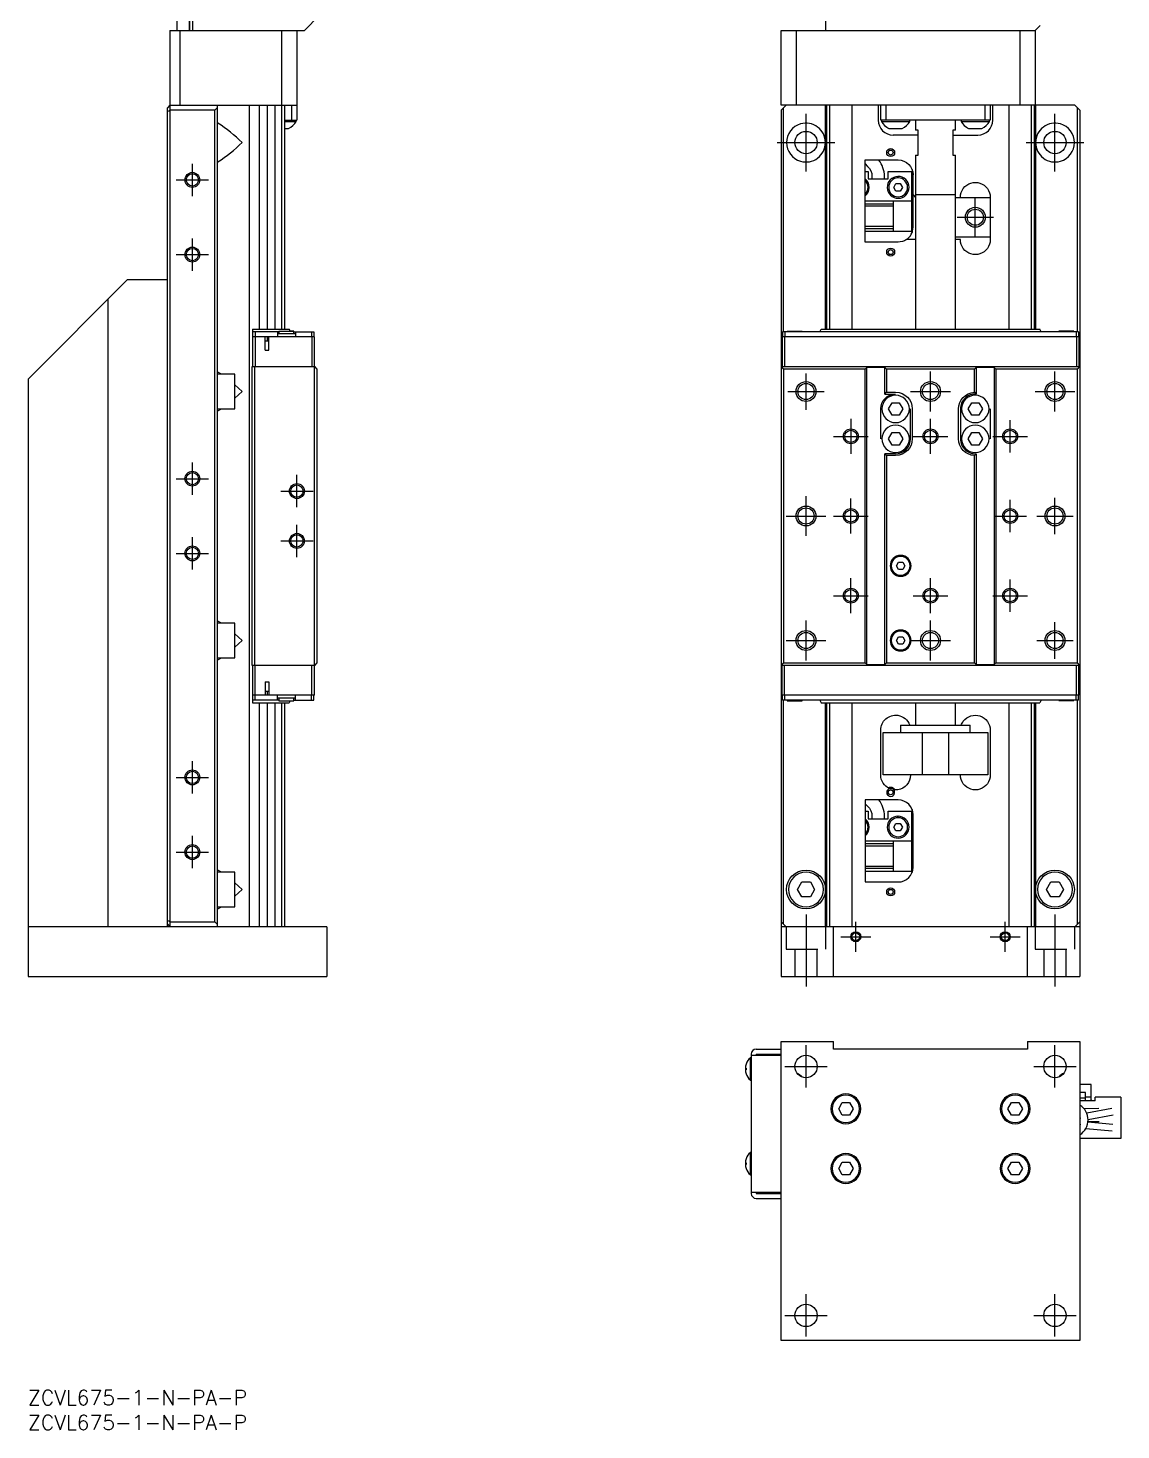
# Model space of a CAD drawing. Extents: x 0 to 511, y -8 to 480.
# Drawn here: x 0 to 219.5, y -8 to 273.6 of the extents above; entities that cross this region are included whole.
import ezdxf

# ---------------------------------------------------------------- set-up
doc = ezdxf.new("R2010")
doc.units = 0
doc.header["$LTSCALE"] = 0.5
doc.linetypes.add('CENTER', pattern=[50.8, 31.75, -6.35, 6.35, -6.35])
doc.linetypes.add('DASHED', pattern=[19.05, 12.7, -6.35])
for name, color, linetype in [('MSM_CENTER', 1, 'CENTER'), ('MSM_CONTINUOUS', 7, 'CONTINUOUS'), ('MSM_DASHED', 4, 'DASHED'), ('MSM_NARROW', 5, 'CONTINUOUS'), ('MSM_PART_NUMBER', 7, 'CONTINUOUS')]:
    doc.layers.add(name, color=color, linetype=linetype)
doc.styles.get("Standard").update_dxf_attribs({"font": 'txt.shx', "height": 3, "bigfont": 'bigfont.shx'})

msp = doc.modelspace()

# ---------------------------------------------------------------- linework, layer by layer
at = {"layer": 'MSM_CENTER'}
for p, q in [((156.25, 244.75), (156.25, 256.35)), ((206.25, 244.75), (206.25, 256.35)), ((150.45, 250.55), (162.05, 250.55)), ((200.45, 250.55), (212.05, 250.55)), ((33, 239.8), (33, 246.3)), ((29.75, 243.05), (36.25, 243.05)), ((190.25, 231.55), (190.25, 239.55)), ((186.6, 235.55), (193.9, 235.55)), ((33, 224.8), (33, 231.3)), ((29.75, 228.05), (36.25, 228.05)), ((156.25, 196.9), (156.25, 204.2)), ((181.25, 196.55), (181.25, 204.55)), ((206.25, 196.55), (206.25, 204.55)), ((152.6, 200.55), (159.9, 200.55)), ((177.25, 200.55), (185.25, 200.55)), ((202.25, 200.55), (210.25, 200.55)), ((165.25, 195.05), (165.25, 188.05)), ((181.25, 188.05), (181.25, 195.05)), ((197.25, 188.3), (197.25, 194.8)), ((161.75, 191.55), (168.75, 191.55)), ((177.75, 191.55), (184.75, 191.55)), ((193.75, 191.55), (200.75, 191.55)), ((33, 179.8), (33, 186.3)), ((29.75, 183.05), (36.25, 183.05)), ((54, 177.3), (54, 183.8)), ((50.75, 180.55), (57.25, 180.55)), ((156.25, 171.55), (156.25, 179.55)), ((165.25, 172.05), (165.25, 179.05)), ((197.25, 172.3), (197.25, 178.8)), ((206.25, 171.9), (206.25, 179.2)), ((152.25, 175.55), (160.25, 175.55)), ((161.75, 175.55), (168.75, 175.55)), ((194, 175.55), (200.5, 175.55)), ((202.6, 175.55), (209.9, 175.55)), ((54, 167.3), (54, 173.8)), ((33, 164.8), (33, 171.3)), ((50.75, 170.55), (57.25, 170.55)), ((29.75, 168.05), (36.25, 168.05)), ((165.25, 156.05), (165.25, 163.05)), ((181.25, 156.05), (181.25, 163.05)), ((197.25, 156.3), (197.25, 162.8)), ((161.75, 159.55), (168.75, 159.55)), ((177.75, 159.55), (184.75, 159.55)), ((193.75, 159.55), (200.75, 159.55)), ((156.25, 146.55), (156.25, 154.55)), ((181.25, 146.55), (181.25, 154.55)), ((206.25, 146.9), (206.25, 154.2)), ((152.25, 150.55), (160.25, 150.55)), ((177.25, 150.55), (185.25, 150.55)), ((202.6, 150.55), (209.9, 150.55)), ((33, 119.8), (33, 126.3)), ((29.75, 123.05), (36.25, 123.05)), ((33, 104.8), (33, 111.3)), ((29.75, 108.05), (36.25, 108.05)), ((156.25, 95.55), (156.25, 81.05)), ((166.25, 88.05), (166.25, 94.05)), ((196.25, 88.05), (196.25, 94.05)), ((206.25, 95.55), (206.25, 81.05)), ((163.25, 91.05), (169.25, 91.05)), ((193.25, 91.05), (199.25, 91.05)), ((156.25, 60.75), (156.25, 69.25)), ((206.25, 60.75), (206.25, 69.25)), ((152, 65), (160.5, 65)), ((202, 65), (210.5, 65)), ((156.25, 10.75), (156.25, 19.25)), ((206.25, 10.75), (206.25, 19.25)), ((152, 15), (160.5, 15)), ((202, 15), (210.5, 15))]:
    msp.add_line(p, q, dxfattribs=at)
at = {"layer": 'MSM_CONTINUOUS'}
for p, q in [((160.25, 273.05), (160.25, 298.05)), ((29.9, 276.05), (29.9, 273.05)), ((32.4, 273.05), (32.4, 276.05)), ((32.5, 273.05), (32.5, 277.55)), ((33, 277.55), (33, 273.05)), ((55.5, 273.05), (58.5, 276.05)), ((202.25, 273.05), (203.25, 274.05)), ((28.5, 273.05), (55.5, 273.05)), ((28.5, 273.05), (28.5, 257.05)), ((30.5, 273.05), (30.5, 258.05)), ((51, 258.05), (51, 273.05)), ((54, 273.05), (54, 255.05)), ((151.25, 258.05), (151.25, 273.05)), ((151.25, 273.05), (202.25, 273.05)), ((154.25, 273.05), (154.25, 258.05)), ((199.25, 258.05), (199.25, 273.05)), ((202.25, 273.05), (202.25, 258.05)), ((28.5, 258.05), (28, 257.55)), ((28, 93.05), (28, 257.55)), ((28.5, 258.05), (54, 258.05)), ((28.51, 257.05), (28.51, 94.05)), ((37.5, 257.05), (28.51, 257.05)), ((38, 257.55), (37.5, 257.05)), ((37.5, 94.05), (37.5, 257.05)), ((38, 258.05), (38, 93.05)), ((44.5, 93.05), (44.5, 258.05)), ((46.39, 258.05), (46.39, 213.05)), ((48, 258.05), (48, 213.05)), ((49.61, 213.05), (49.61, 258.05)), ((50.99, 213.05), (50.99, 258.05)), ((51.5, 258.05), (51.5, 213.05)), ((53, 255.05), (53, 258.05)), ((210.25, 258.05), (151.25, 258.05)), ((152.25, 258.05), (151.25, 257.05)), ((151.25, 257.05), (151.25, 83.05)), ((151.75, 212.55), (151.75, 257.55)), ((160.15, 213.05), (160.15, 258.05)), ((160.45, 213.05), (160.45, 258.05)), ((160.96, 258.05), (160.96, 213.05)), ((165.54, 213.05), (165.54, 258.05)), ((170.75, 258.05), (170.75, 255.05)), ((171.25, 255.05), (171.25, 258.05)), ((172.25, 258.05), (172.25, 255.05)), ((192.25, 255.05), (192.25, 258.05)), ((193.25, 258.05), (193.25, 255.05)), ((193.75, 255.05), (193.75, 258.05)), ((196.96, 258.05), (196.96, 213.05)), ((201.55, 213.05), (201.55, 258.05)), ((202.05, 258.05), (202.05, 213.05)), ((202.35, 258.05), (202.35, 213.05)), ((211.25, 257.05), (210.25, 258.05)), ((210.75, 212.55), (210.75, 257.55)), ((211.25, 257.05), (211.25, 83.05)), ((38, 254.29), (38.12, 254.45)), ((51.5, 255.05), (54, 255.05)), ((51.5, 254.8), (53.85, 254.8)), ((51.5, 253.4), (52.34, 253.4)), ((53.85, 254.8), (53.85, 255.05)), ((193.25, 255.05), (171.25, 255.05)), ((171.4, 255.05), (171.4, 254.8)), ((171.4, 254.8), (177.1, 254.8)), ((172.92, 253.4), (175.59, 253.4)), ((177.1, 254.8), (177.1, 255.05)), ((178.25, 255.05), (178.25, 253.05)), ((186.25, 253.05), (186.25, 255.05)), ((187.4, 255.05), (187.4, 254.8)), ((187.4, 254.8), (193.1, 254.8)), ((188.92, 253.4), (191.59, 253.4)), ((193.1, 254.8), (193.1, 255.05)), ((178.75, 252.05), (173.75, 252.05)), ((178.75, 253.05), (178.25, 253.05)), ((178.75, 248.05), (178.75, 253.05)), ((186.25, 253.05), (185.75, 253.05)), ((185.75, 253.05), (185.75, 248.05)), ((185.75, 252.05), (190.75, 252.05)), ((178.25, 248.05), (178.75, 248.05)), ((178.25, 248.05), (178.25, 213.05)), ((185.75, 248.05), (186.25, 248.05)), ((186.25, 213.05), (186.25, 248.05)), ((38, 246.81), (38.12, 246.65)), ((168.13, 247.05), (174.75, 247.05)), ((168.13, 230.55), (168.13, 247.05)), ((168.13, 246.25), (168.63, 245.77)), ((177.55, 245.13), (177.55, 232.47)), ((168.13, 244.75), (168.75, 244.75)), ((168.75, 244.75), (168.75, 243.25)), ((168.75, 243.25), (172.75, 243.25)), ((169.5, 243.76), (169.5, 243.25)), ((172, 243.25), (172, 243.76)), ((172.75, 243.25), (172.75, 244.75)), ((172.75, 244.75), (177.45, 244.75)), ((173.89, 241.55), (174.32, 242.3)), ((174.32, 242.3), (175.19, 242.3)), ((174.65, 243.75), (174.65, 243.45)), ((174.71, 243.75), (174.71, 243.45)), ((174.73, 243.45), (174.73, 243.75)), ((175.19, 242.3), (175.62, 241.55)), ((177.45, 244.75), (177.45, 232.75)), ((177.75, 233.55), (177.75, 244.05)), ((174.32, 240.8), (173.89, 241.55)), ((175.19, 240.8), (174.32, 240.8)), ((175.62, 241.55), (175.19, 240.8)), ((177.75, 240.05), (178.25, 239.55)), ((186.25, 240.05), (178.25, 240.05)), ((186.25, 239.55), (193.25, 239.55)), ((193.25, 239.55), (193.25, 231.05)), ((177.45, 238.75), (168.13, 238.75)), ((168.13, 238.25), (173.75, 238.25)), ((173.75, 237.75), (168.13, 237.75)), ((173.75, 238.75), (173.75, 232.75)), ((168.13, 233.75), (173.75, 233.75)), ((173.75, 233.25), (168.13, 233.25)), ((168.13, 232.75), (177.45, 232.75)), ((178.25, 231.05), (176.41, 231.05)), ((193.25, 231.55), (186.25, 231.55)), ((187.25, 231.05), (186.25, 231.05)), ((174.75, 230.55), (168.13, 230.55)), ((20, 223.05), (0, 203.05)), ((20, 223.05), (28, 223.05)), ((16, 219.05), (16, 93.05)), ((45.1, 213.05), (52.43, 213.05)), ((45.1, 213.05), (45.1, 205.55)), ((50.4, 212.55), (45.1, 212.55)), ((57.5, 211.55), (45.1, 211.55)), ((45.6, 212.55), (45.6, 205.55)), ((47.65, 208.85), (47.65, 211.55)), ((48, 211.55), (48, 210.75)), ((48.35, 208.85), (48.35, 211.55)), ((50.1, 212.55), (50.1, 211.55)), ((53.7, 212.15), (50.1, 212.15)), ((53.4, 212.6), (50.4, 212.6)), ((50.4, 212.6), (50.4, 212.15)), ((52.7, 212.6), (52.43, 213.05)), ((53.4, 212.65), (52.67, 212.65)), ((53.4, 212.15), (53.4, 212.65)), ((53.4, 212.55), (57.4, 212.55)), ((53.7, 212.55), (53.7, 211.55)), ((56.9, 212.55), (56.9, 211.55)), ((57, 211.55), (57, 205.55)), ((57.4, 212.55), (57.4, 211.55)), ((57.5, 139.55), (57.5, 211.55)), ((151.45, 211.55), (151.45, 205.55)), ((211.05, 211.55), (151.45, 211.55)), ((151.5, 212.55), (151.5, 211.55)), ((211, 212.55), (151.5, 212.55)), ((151.95, 211.55), (151.95, 205.55)), ((152, 212.55), (152, 211.55)), ((155.45, 212.6), (152.45, 212.6)), ((152.45, 212.6), (152.45, 212.55)), ((155.45, 212.55), (155.45, 212.6)), ((159.02, 212.55), (159.32, 213.05)), ((159.32, 213.05), (203.18, 213.05)), ((203.48, 212.55), (203.18, 213.05)), ((210.05, 212.65), (207.05, 212.65)), ((207.05, 212.65), (207.05, 212.55)), ((210.05, 212.55), (210.05, 212.65)), ((210.5, 212.55), (210.5, 211.55)), ((210.55, 211.55), (210.55, 205.55)), ((211, 212.55), (211, 211.55)), ((211.05, 211.55), (211.05, 205.55)), ((47.65, 210.75), (48.35, 210.75)), ((47.65, 208.85), (48.35, 208.85)), ((45, 145.55), (45, 205.55)), ((45, 205.55), (57.5, 205.55)), ((45.5, 205.55), (45.5, 145.55)), ((57.5, 205.55), (58, 205.05)), ((151.25, 205.55), (151.75, 205.05)), ((151.25, 205.55), (211.25, 205.55)), ((210.75, 205.05), (211.25, 205.55)), ((0, 203.05), (0, 83.05)), ((38.12, 204.45), (38, 204.29)), ((41.5, 204.05), (38, 204.05)), ((38.87, 204.05), (38.12, 204.45)), ((41.5, 197.05), (41.5, 204.05)), ((58, 205.05), (58, 146.05)), ((168.1, 205.05), (151.75, 205.05)), ((151.75, 205.05), (151.75, 146.05)), ((168.45, 205.4), (168.1, 205.05)), ((168.1, 146.05), (168.1, 205.05)), ((172.05, 205.4), (168.45, 205.4)), ((168.45, 145.7), (168.45, 205.4)), ((172.4, 205.05), (172.05, 205.4)), ((172.05, 200.05), (172.05, 205.4)), ((190.1, 205.05), (172.4, 205.05)), ((172.4, 205.05), (172.4, 200.4)), ((190.45, 205.4), (190.1, 205.05)), ((190.1, 200.4), (190.1, 205.05)), ((194.05, 205.4), (190.45, 205.4)), ((190.45, 205.4), (190.45, 200.04)), ((194.4, 205.05), (194.05, 205.4)), ((194.05, 205.4), (194.05, 145.7)), ((210.75, 205.05), (194.4, 205.05)), ((194.4, 205.05), (194.4, 146.05)), ((210.75, 146.05), (210.75, 205.05)), ((43, 200.55), (41.5, 201.87)), ((41.5, 199.23), (43, 200.55)), ((172.05, 200.05), (172.4, 200.4)), ((172.05, 200.05), (174.25, 200.05)), ((172.4, 200.4), (174.25, 200.4)), ((190.1, 200.4), (190.45, 200.04)), ((172.81, 197.05), (173.53, 198.3)), ((173.53, 198.3), (174.97, 198.3)), ((174.97, 198.3), (175.7, 197.05)), ((188.81, 197.05), (189.53, 198.3)), ((189.53, 198.3), (190.97, 198.3)), ((190.97, 198.3), (191.7, 197.05)), ((38, 197.05), (41.5, 197.05)), ((38, 196.81), (38.12, 196.65)), ((38.12, 196.65), (38.87, 197.05)), ((171.25, 191.05), (171.25, 197.05)), ((173.53, 195.8), (172.81, 197.05)), ((174.97, 195.8), (173.53, 195.8)), ((175.7, 197.05), (174.97, 195.8)), ((177.25, 191.05), (177.25, 197.05)), ((177.6, 197.05), (177.6, 191.05)), ((186.9, 191.05), (186.9, 197.05)), ((187.25, 197.05), (187.25, 191.05)), ((189.53, 195.8), (188.81, 197.05)), ((190.97, 195.8), (189.53, 195.8)), ((191.7, 197.05), (190.97, 195.8)), ((193.25, 197.05), (193.25, 191.05)), ((172.81, 191.05), (173.53, 192.3)), ((173.53, 192.3), (174.97, 192.3)), ((174.97, 192.3), (175.7, 191.05)), ((188.81, 191.05), (189.53, 192.3)), ((189.53, 192.3), (190.97, 192.3)), ((190.97, 192.3), (191.7, 191.05)), ((173.53, 189.8), (172.81, 191.05)), ((174.97, 189.8), (173.53, 189.8)), ((175.7, 191.05), (174.97, 189.8)), ((189.53, 189.8), (188.81, 191.05)), ((190.97, 189.8), (189.53, 189.8)), ((191.7, 191.05), (190.97, 189.8)), ((172.05, 145.7), (172.05, 188.05)), ((174.25, 188.05), (172.05, 188.05)), ((172.05, 188.05), (172.4, 187.7)), ((172.4, 187.7), (172.4, 146.05)), ((174.25, 187.7), (172.4, 187.7)), ((190.1, 187.7), (190.45, 188.06)), ((190.1, 146.05), (190.1, 187.7)), ((190.45, 188.06), (190.45, 145.7)), ((174.39, 165.55), (174.82, 166.3)), ((174.82, 166.3), (175.69, 166.3)), ((175.69, 166.3), (176.12, 165.55)), ((174.82, 164.8), (174.39, 165.55)), ((175.69, 164.8), (174.82, 164.8)), ((176.12, 165.55), (175.69, 164.8)), ((38.12, 154.45), (38, 154.29)), ((41.5, 154.05), (38, 154.05)), ((38.87, 154.05), (38.12, 154.45)), ((41.5, 147.05), (41.5, 154.05)), ((43, 150.55), (41.5, 151.87)), ((41.5, 149.23), (43, 150.55)), ((174.39, 150.55), (174.82, 151.3)), ((174.82, 149.8), (174.39, 150.55)), ((174.82, 151.3), (175.69, 151.3)), ((175.69, 149.8), (174.82, 149.8)), ((175.69, 151.3), (176.12, 150.55)), ((176.12, 150.55), (175.69, 149.8)), ((38, 147.05), (41.5, 147.05)), ((38, 146.81), (38.12, 146.65)), ((38.12, 146.65), (38.87, 147.05)), ((57.5, 145.55), (45, 145.55)), ((45.1, 145.55), (45.1, 138.05)), ((45.6, 138.55), (45.6, 145.55)), ((57, 139.55), (57, 145.55)), ((58, 146.05), (57.5, 145.55)), ((151.75, 146.05), (151.25, 145.55)), ((211.05, 145.55), (151.25, 145.55)), ((151.45, 139.55), (151.45, 145.55)), ((151.75, 146.05), (168.1, 146.05)), ((151.95, 139.55), (151.95, 145.55)), ((168.1, 146.05), (168.45, 145.7)), ((168.45, 145.7), (172.05, 145.7)), ((172.05, 145.7), (172.4, 146.05)), ((172.4, 146.05), (190.1, 146.05)), ((190.1, 146.05), (190.45, 145.7)), ((190.45, 145.7), (194.05, 145.7)), ((194.05, 145.7), (194.4, 146.05)), ((194.4, 146.05), (210.75, 146.05)), ((210.55, 139.55), (210.55, 145.55)), ((211.25, 145.55), (210.55, 145.55)), ((211.25, 145.55), (210.75, 146.05)), ((211.05, 139.55), (211.05, 145.55)), ((47.65, 142.25), (47.65, 139.55)), ((47.65, 142.25), (48.35, 142.25)), ((48.35, 142.25), (48.35, 139.55)), ((57.5, 139.55), (45.1, 139.55)), ((50.4, 138.55), (45.1, 138.55)), ((45.1, 138.05), (52.43, 138.05)), ((46.39, 138.05), (46.39, 93.05)), ((47.65, 140.35), (48.35, 140.35)), ((48, 140.35), (48, 139.55)), ((48, 138.05), (48, 93.05)), ((49.61, 93.05), (49.61, 138.05)), ((50.1, 138.55), (50.1, 139.55)), ((53.7, 138.95), (50.1, 138.95)), ((50.4, 138.95), (50.4, 138.45)), ((50.4, 138.45), (53.4, 138.45)), ((50.99, 93.05), (50.99, 138.05)), ((51.5, 138.05), (51.5, 93.05)), ((52.67, 138.45), (52.43, 138.05)), ((53.4, 138.45), (53.4, 138.95)), ((53.4, 138.55), (57.4, 138.55)), ((53.7, 138.55), (53.7, 139.55)), ((56.9, 138.55), (56.9, 139.55)), ((57.4, 138.55), (57.4, 139.55)), ((211.05, 139.55), (151.45, 139.55)), ((151.5, 138.55), (151.5, 139.55)), ((211, 138.55), (151.5, 138.55)), ((151.75, 93.55), (151.75, 138.55)), ((152, 138.55), (152, 139.55)), ((152.45, 138.55), (152.45, 138.45)), ((152.45, 138.45), (155.45, 138.45)), ((155.45, 138.45), (155.45, 138.55)), ((159.02, 138.55), (159.32, 138.05)), ((159.32, 138.05), (203.18, 138.05)), ((160.15, 93.05), (160.15, 138.05)), ((160.45, 93.05), (160.45, 138.05)), ((160.96, 138.05), (160.96, 93.05)), ((165.54, 93.05), (165.54, 138.05)), ((178.25, 138.05), (178.25, 133.55)), ((186.25, 133.55), (186.25, 138.05)), ((196.96, 138.05), (196.96, 93.05)), ((201.55, 93.05), (201.55, 138.05)), ((202.05, 138.05), (202.05, 93.05)), ((202.35, 138.05), (202.35, 93.05)), ((203.48, 138.55), (203.18, 138.05)), ((207.05, 138.55), (207.05, 138.5)), ((207.05, 138.5), (210.05, 138.5)), ((210.05, 138.5), (210.05, 138.55)), ((210.5, 138.55), (210.5, 139.55)), ((210.75, 93.55), (210.75, 138.55)), ((211, 138.55), (211, 139.55)), ((171.25, 123.55), (171.25, 132.55)), ((175.25, 133.55), (189.25, 133.55)), ((175.25, 133.55), (175.25, 132.05)), ((189.25, 132.05), (189.25, 133.55)), ((193.25, 132.55), (193.25, 123.55)), ((171.75, 123.55), (171.75, 132.05)), ((171.75, 132.05), (192.75, 132.05)), ((179.55, 132.05), (179.55, 123.55)), ((184.96, 123.55), (184.96, 132.05)), ((192.75, 132.05), (192.75, 123.55)), ((192.75, 123.55), (171.75, 123.55)), ((174.75, 118.55), (168.13, 118.55)), ((168.13, 118.55), (168.13, 102.05)), ((174.12, 120.55), (173.86, 120.58)), ((174.66, 120.58), (174.12, 120.55)), ((168.13, 117.75), (168.63, 117.27)), ((168.13, 116.25), (168.75, 116.25)), ((168.75, 116.25), (168.75, 114.75)), ((172.75, 114.75), (172.75, 116.25)), ((172.75, 116.25), (177.45, 116.25)), ((177.45, 116.25), (177.45, 104.25)), ((177.55, 116.63), (177.55, 103.97)), ((177.75, 105.05), (177.75, 115.55)), ((168.75, 114.75), (172.75, 114.75)), ((169.5, 115.26), (169.5, 114.75)), ((172, 114.75), (172, 115.26)), ((173.89, 113.05), (174.32, 113.8)), ((174.32, 112.3), (173.89, 113.05)), ((174.32, 113.8), (175.19, 113.8)), ((174.65, 115.25), (174.65, 114.95)), ((174.71, 115.25), (174.71, 114.95)), ((174.73, 114.95), (174.73, 115.25)), ((175.19, 113.8), (175.62, 113.05)), ((175.62, 113.05), (175.19, 112.3)), ((177.45, 110.25), (168.13, 110.25)), ((173.75, 110.25), (173.75, 104.25)), ((175.19, 112.3), (174.32, 112.3)), ((168.13, 109.75), (173.75, 109.75)), ((173.75, 109.25), (168.13, 109.25)), ((38.12, 104.45), (38, 104.29)), ((38.87, 104.05), (38.12, 104.45)), ((168.13, 105.25), (173.75, 105.25)), ((173.75, 104.75), (168.13, 104.75)), ((168.13, 104.25), (177.45, 104.25)), ((41.5, 104.05), (38, 104.05)), ((41.5, 97.05), (41.5, 104.05)), ((43, 100.55), (41.5, 101.87)), ((154.52, 100.55), (155.39, 102.05)), ((155.39, 102.05), (157.12, 102.05)), ((157.12, 102.05), (157.98, 100.55)), ((168.13, 102.05), (174.75, 102.05)), ((204.52, 100.55), (205.39, 102.05)), ((205.39, 102.05), (207.12, 102.05)), ((207.12, 102.05), (207.98, 100.55)), ((41.5, 99.23), (43, 100.55)), ((155.39, 99.05), (154.52, 100.55)), ((157.12, 99.05), (155.39, 99.05)), ((157.98, 100.55), (157.12, 99.05)), ((205.39, 99.05), (204.52, 100.55)), ((207.12, 99.05), (205.39, 99.05)), ((207.98, 100.55), (207.12, 99.05)), ((38, 97.05), (41.5, 97.05)), ((38, 96.81), (38.12, 96.65)), ((38.12, 96.65), (38.87, 97.05)), ((60, 93.05), (0, 93.05)), ((28, 93.55), (28.5, 93.05)), ((28.5, 94.05), (28.5, 93.05)), ((28.51, 94.05), (37.5, 94.05)), ((37.5, 94.05), (38, 93.55)), ((60, 93.05), (60, 83.05)), ((151.25, 94.05), (152.25, 93.05)), ((211.25, 93.05), (151.25, 93.05)), ((161.75, 83.05), (161.75, 93.05)), ((200.75, 83.05), (200.75, 93.05)), ((210.25, 93.05), (211.25, 94.05)), ((0, 83.05), (60, 83.05)), ((151.25, 83.05), (211.25, 83.05)), ((146.25, 68.5), (151.25, 68.5)), ((151.25, 70), (161.75, 70)), ((151.25, 10), (151.25, 70)), ((161.75, 68.5), (161.75, 70)), ((200.75, 68.5), (161.75, 68.5)), ((200.75, 70), (211.25, 70)), ((200.75, 70), (200.75, 68.5)), ((211.25, 70), (211.25, 10)), ((144.22, 65.48), (144.22, 65.47)), ((145.07, 62.25), (145.07, 66.75)), ((145.25, 66.75), (145.07, 66.75)), ((145.25, 67.5), (145.25, 39.5)), ((145.25, 67.3), (151.25, 67.3)), ((146.25, 67.5), (151.25, 67.5)), ((146.25, 67.5), (146.25, 67.3)), ((146.25, 67.39), (151.25, 67.39)), ((144.06, 64.68), (144.22, 64.68)), ((144.22, 64.32), (144.06, 64.32)), ((144.22, 64.68), (144.22, 64.32)), ((144.22, 63.53), (144.22, 63.52)), ((145.07, 62.25), (145.25, 62.25)), ((213.5, 61.38), (211.25, 61.38)), ((212.4, 59.75), (211.25, 59.75)), ((212.4, 58.1), (212.4, 59.75)), ((213.5, 58.35), (213.5, 61.38)), ((162.81, 56.5), (163.53, 57.75)), ((163.53, 55.25), (162.81, 56.5)), ((163.53, 57.75), (164.97, 57.75)), ((164.97, 57.75), (165.7, 56.5)), ((165.7, 56.5), (164.97, 55.25)), ((196.81, 56.5), (197.53, 57.75)), ((197.53, 55.25), (196.81, 56.5)), ((197.53, 57.75), (198.97, 57.75)), ((198.97, 57.75), (199.7, 56.5)), ((199.7, 56.5), (198.97, 55.25)), ((212.4, 58.66), (211.25, 58.66)), ((214.3, 58.1), (211.25, 58.1)), ((215.08, 56.55), (212.13, 56.46)), ((213.5, 58.85), (212.4, 58.85)), ((217.69, 56.54), (212.62, 55.65)), ((219.5, 58.81), (214.3, 58.81)), ((214.3, 58.1), (214.3, 58.81)), ((219.5, 58.81), (219.5, 50.53)), ((164.97, 55.25), (163.53, 55.25)), ((198.97, 55.25), (197.53, 55.25)), ((217.86, 53.35), (212.87, 53.8)), ((215.12, 53.85), (212.88, 53.91)), ((212.9, 54.38), (217.92, 55.26)), ((212.45, 52.54), (217.74, 52.05)), ((219.5, 50.53), (211.25, 50.53)), ((144.06, 45.68), (144.22, 45.68)), ((144.22, 45.32), (144.06, 45.32)), ((144.22, 46.48), (144.22, 46.47)), ((144.22, 45.68), (144.22, 45.32)), ((145.07, 43.25), (145.07, 47.75)), ((145.25, 47.75), (145.07, 47.75)), ((162.81, 44.5), (163.53, 45.75)), ((163.53, 45.75), (164.97, 45.75)), ((164.97, 45.75), (165.7, 44.5)), ((196.81, 44.5), (197.53, 45.75)), ((197.53, 45.75), (198.97, 45.75)), ((198.97, 45.75), (199.7, 44.5)), ((144.22, 44.53), (144.22, 44.52)), ((145.07, 43.25), (145.25, 43.25)), ((163.53, 43.25), (162.81, 44.5)), ((164.97, 43.25), (163.53, 43.25)), ((165.7, 44.5), (164.97, 43.25)), ((197.53, 43.25), (196.81, 44.5)), ((198.97, 43.25), (197.53, 43.25)), ((199.7, 44.5), (198.97, 43.25)), ((151.25, 39.7), (145.25, 39.7)), ((146.25, 39.7), (146.25, 39.5)), ((146.25, 39.5), (151.25, 39.5)), ((146.25, 38.5), (151.25, 38.5)), ((211.25, 10), (151.25, 10))]:
    msp.add_line(p, q, dxfattribs=at)
for centre, radius in [((156.25, 250.55), 2.25), ((206.25, 250.55), 2.25), ((173.25, 248.55), 0.8), ((173.25, 248.55), 0.5), ((33, 243.05), 1.23), ((190.25, 235.55), 1.62), ((33, 228.05), 1.23), ((173.25, 228.55), 0.8), ((173.25, 228.55), 0.5), ((156.25, 200.55), 1.62), ((181.25, 200.55), 1.62), ((206.25, 200.55), 1.62), ((165.25, 191.55), 1.23), ((181.25, 191.55), 1.23), ((197.25, 191.55), 1.23), ((33, 183.05), 1.23), ((54, 180.55), 1.23), ((156.25, 175.55), 1.62), ((165.25, 175.55), 1.23), ((197.25, 175.55), 1.23), ((206.25, 175.55), 1.62), ((54, 170.55), 1.23), ((33, 168.05), 1.23), ((165.25, 159.55), 1.23), ((181.25, 159.55), 1.23), ((197.25, 159.55), 1.23), ((156.25, 150.55), 1.62), ((181.25, 150.55), 1.62), ((206.25, 150.55), 1.62), ((33, 123.05), 1.23), ((173.25, 120.05), 0.5), ((33, 108.05), 1.23), ((156.25, 100.55), 3.9), ((206.25, 100.55), 3.9), ((173.25, 100.05), 0.8), ((173.25, 100.05), 0.5), ((166.25, 91.05), 0.783), ((196.25, 91.05), 0.783), ((156.25, 65), 2.25), ((206.25, 65), 2.25), ((156.25, 15), 2.25), ((206.25, 15), 2.25)]:
    msp.add_circle(centre, radius, dxfattribs=at)
at = {"layer": 'MSM_CONTINUOUS', "extrusion": (0, 0, -1)}
for centre, radius in [((-174.75, 241.55), 1.9), ((-174.25, 197.05), 2.75), ((-190.25, 197.05), 2.75), ((-174.25, 191.05), 2.75), ((-190.25, 191.05), 2.75), ((-175.25, 165.55), 2.1), ((-175.25, 165.55), 1.9), ((-175.25, 150.55), 2.1), ((-175.25, 150.55), 1.9), ((-174.75, 113.05), 1.9), ((-156.25, 100.55), 3.5), ((-206.25, 100.55), 3.5), ((-164.25, 56.5), 3), ((-164.25, 56.5), 2.75), ((-198.25, 56.5), 3), ((-198.25, 56.5), 2.75), ((-164.25, 44.5), 3), ((-164.25, 44.5), 2.75), ((-198.25, 44.5), 3), ((-198.25, 44.5), 2.75)]:
    msp.add_circle(centre, radius, dxfattribs=at)
at = {"layer": 'MSM_CONTINUOUS'}
for centre, radius, start, end in [((27.97, 257.64), 0.794, 272.4308, 312.2411), ((29.5, 258.55), 1.8, 236.251, 236.4427), ((21.2, 228.29), 31.15, 45.6019, 57.107), ((51, 256.36), 3.25, 294.3004, 331.2734), ((156.25, 250.55), 3.9, 106.3827, 253.6173), ((156.25, 250.55), 3.9, 0.0048, 106.3779), ((173.75, 255.05), 3, 180.0028, 269.9972), ((174.25, 256.36), 3.25, 208.7266, 245.6996), ((174.25, 256.36), 3.25, 294.3004, 331.2734), ((190.25, 256.36), 3.25, 208.7266, 245.6996), ((190.75, 255.05), 3, 270, 0), ((190.25, 256.36), 3.25, 294.3004, 331.2734), ((206.25, 250.55), 3.9, 73.6221, 179.9952), ((206.25, 250.55), 3.9, 286.3827, 73.6173), ((21.2, 272.81), 31.15, 302.893, 314.3981), ((156.25, 250.55), 3.9, 253.6176, 359.9998), ((206.25, 250.55), 3.9, 180.0002, 286.3825), ((166.74, 243.76), 5.26, 359.9864, 38.6744), ((166.75, 241.55), 2.2, 308.6939, 51.3061), ((174.75, 241.55), 2.2, 91.0939, 90.599), ((174.75, 233.55), 3, 303.5573, 0), ((190.25, 197.05), 3, 86.1774, 180), ((174.25, 191.05), 3, 270, 0), ((190.25, 191.05), 3, 180, 273.8226), ((166.74, 115.26), 5.26, 359.9864, 38.6744), ((173.25, 120.05), 0.8, 106.9565, 41.1527), ((174.75, 115.55), 3, 0, 90), ((166.75, 113.05), 2.2, 308.6939, 51.3061), ((174.75, 113.05), 2.2, 91.0939, 90.599), ((174.75, 105.05), 3, 270, 0), ((27.97, 93.46), 0.794, 47.7589, 87.5692), ((29.5, 92.55), 1.8, 123.5573, 123.749), ((146.25, 67.5), 1, 90, 180), ((147.05, 64.5), 2.99, 161.0315, 176.554), ((147.05, 64.5), 3, 131.4096, 160.9979), ((147.05, 64.5), 2.99, 183.446, 198.9685), ((147.05, 64.5), 3, 199.0021, 228.5904), ((208.55, 61.9), 1.8, 106.8077, 146.3384), ((209.4, 54.27), 3.5, 301.909, 58.091), ((147.05, 45.5), 2.99, 161.0315, 176.554), ((147.05, 45.5), 2.99, 183.446, 198.9685), ((147.05, 45.5), 3, 131.4096, 160.9979), ((147.05, 45.5), 3, 199.0021, 228.5904), ((146.25, 39.5), 1, 180, 270)]:
    msp.add_arc(centre, radius, start, end, dxfattribs=at)
at = {"layer": 'MSM_CONTINUOUS', "extrusion": (0, 0, -1)}
for centre, radius, start, end in [((-166.74, 243.76), 2.76, 133.2141, 180.0438), ((-174.75, 244.05), 3, 90, 180), ((-166.75, 241.55), 1.9, 136.3748, 223.6252), ((-190.25, 239.55), 3, 36.5924, 179.9988), ((-190.25, 239.55), 3, 0, 36.5912), ((-174.75, 233.55), 3, 236.4427, 270), ((-190.25, 231.05), 3, 323.4088, 0), ((-190.25, 231.05), 3, 180.003, 323.4058), ((-174.25, 197.05), 3, 0, 90), ((-174.25, 197.05), 3.35, 90, 180), ((-190.25, 197.05), 3.35, 0, 87.4337), ((-174.25, 191.05), 3.35, 180, 270), ((-190.25, 191.05), 3.35, 272.5663, 0), ((-174.25, 132.55), 3, 0.0015, 97.829), ((-174.25, 132.55), 3, 97.8305, 160.5288), ((-190.25, 132.55), 3, 36.5924, 179.9988), ((-190.25, 132.55), 3, 19.4712, 36.5912), ((-174.25, 123.55), 3, 294.2822, 359.9917), ((-174.25, 123.55), 3, 180, 262.1695), ((-190.25, 123.55), 3, 323.4088, 0), ((-190.25, 123.55), 3, 180.003, 323.4058), ((-173.25, 120.05), 0.8, 73.045, 138.8458), ((-166.74, 115.26), 2.76, 133.2141, 180.0438), ((-166.75, 113.05), 1.9, 136.3748, 223.6252), ((-153.95, 61.9), 1.8, 106.8077, 146.3384), ((-213.75, 58.35), 0.25, 270, 0), ((-210.7, 54.65), 0.6, 156.4435, 203.5565), ((-210.7, 53.35), 0.6, 156.4435, 203.5565)]:
    msp.add_arc(centre, radius, start, end, dxfattribs=at)
at = {"layer": 'MSM_DASHED'}
for p, q in [((152.25, 93.05), (152.25, 88.55)), ((160.25, 88.55), (160.25, 93.05)), ((202.25, 93.05), (202.25, 88.55)), ((210.25, 88.55), (210.25, 93.05)), ((152.25, 88.55), (160.25, 88.55)), ((154, 88.55), (154, 83.05)), ((158.5, 83.05), (158.5, 88.55)), ((202.25, 88.55), (210.25, 88.55)), ((204, 88.55), (204, 83.05)), ((208.5, 83.05), (208.5, 88.55))]:
    msp.add_line(p, q, dxfattribs=at)
for radius, start, end in [(1, 30.2035, 117.9057), (0.8, 41.1542, 106.9549)]:
    msp.add_arc((173.25, 120.05), radius, start, end, dxfattribs=at)
at = {"layer": 'MSM_NARROW'}
for centre, radius in [((33, 243.05), 1.5), ((190.25, 235.55), 2), ((33, 228.05), 1.5), ((156.25, 200.55), 2), ((181.25, 200.55), 2), ((206.25, 200.55), 2), ((165.25, 191.55), 1.5), ((181.25, 191.55), 1.5), ((197.25, 191.55), 1.5), ((33, 183.05), 1.5), ((54, 180.55), 1.5), ((156.25, 175.55), 2), ((206.25, 175.55), 2), ((165.25, 175.55), 1.5), ((197.25, 175.55), 1.5), ((54, 170.55), 1.5), ((33, 168.05), 1.5), ((165.25, 159.55), 1.5), ((181.25, 159.55), 1.5), ((197.25, 159.55), 1.5), ((156.25, 150.55), 2), ((181.25, 150.55), 2), ((206.25, 150.55), 2), ((33, 123.05), 1.5), ((33, 108.05), 1.5), ((166.25, 91.05), 1), ((196.25, 91.05), 1)]:
    msp.add_circle(centre, radius, dxfattribs=at)

# ---------------------------------------------------------------- texts
at = {"layer": 'MSM_PART_NUMBER'}
for p in [(0, -3), (0, -8)]:
    msp.add_text('ZCVL675-1-N-PA-P', height=3, dxfattribs=at).set_placement(p)

doc.saveas('drawing.dxf')
